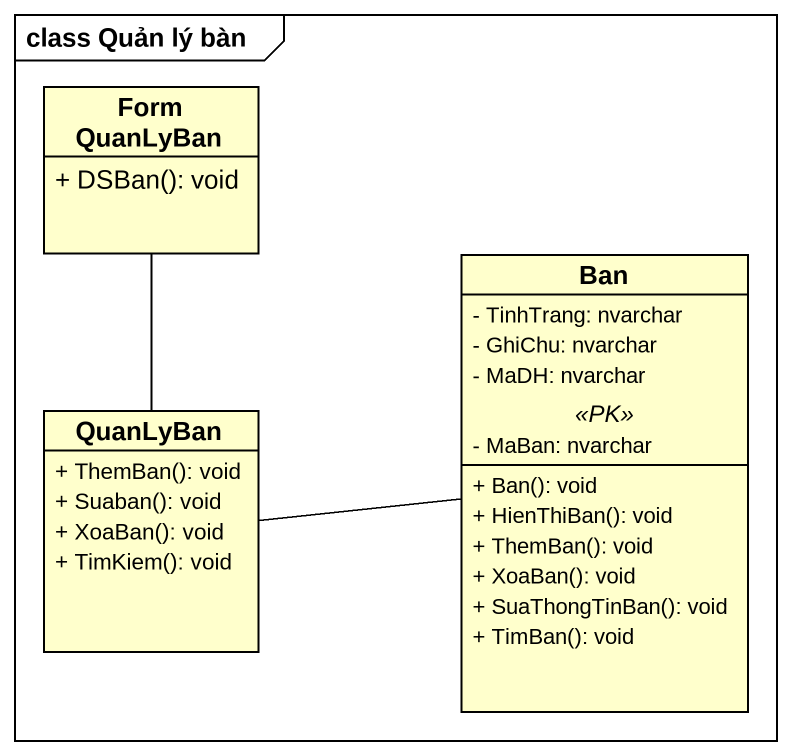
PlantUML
@startuml
mainframe class Quản lý bàn
hide circle
hide empty members
skinparam classAttributeIconSize 0
class "Form QuanLyBan" as Form_QuanLyBan {
  + DSBan(): void
}
class Ban {
  - TinhTrang: nvarchar
  - GhiChu: nvarchar
  - MaDH: nvarchar
  .. <<PK>> ..
  - MaBan: nvarchar
  --
  + Ban(): void
  + HienThiBan(): void
  + ThemBan(): void
  + XoaBan(): void
  + SuaThongTinBan(): void
  + TimBan(): void
}
class QuanLyBan {
  + ThemBan(): void
  + Suaban(): void
  + XoaBan(): void
  + TimKiem(): void
}
Form_QuanLyBan -- QuanLyBan
QuanLyBan -right- Ban
@enduml
